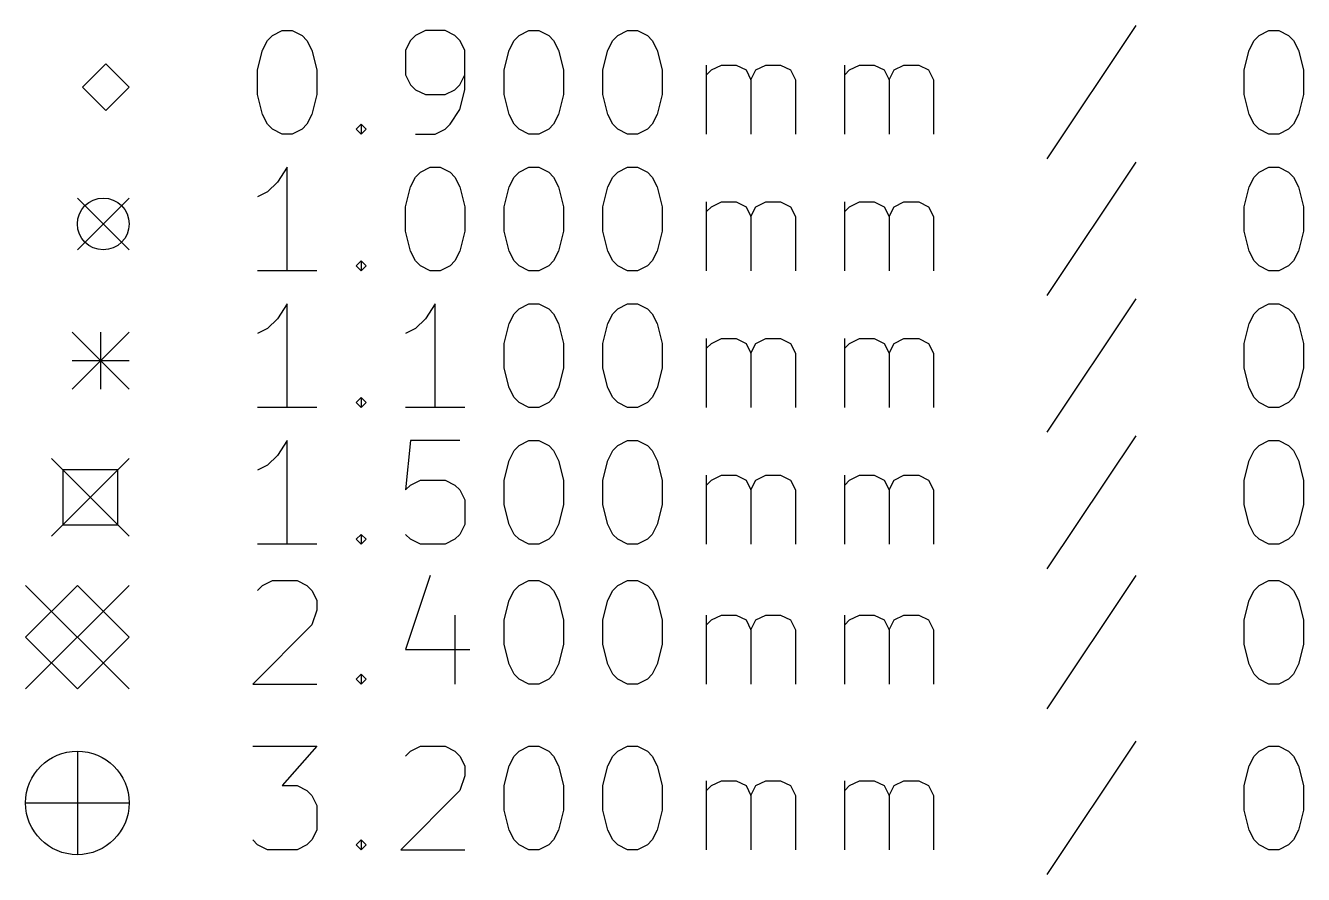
# Model space of a CAD drawing. Extents: x -2 to 100, y -33 to 100.
# Drawn here: x -2.1 to 22.57, y -32.24 to -15.84 of the extents above; entities that cross this region are included whole.
import ezdxf

# ---------------------------------------------------------------- set-up
doc = ezdxf.new("R2010")
doc.units = 0
doc.layers.add('BLACK', color=7, linetype='CONTINUOUS')

msp = doc.modelspace()

# ---------------------------------------------------------------- linework, layer by layer
at = {"layer": 'BLACK', "linetype": 'CONTINUOUS'}
for p, q in [((2.57143, -16.1302), (2.66667, -16.035)), ((2.66667, -16.035), (2.85714, -15.9398)), ((2.85714, -15.9398), (3.04762, -15.9398)), ((3.04762, -15.9398), (3.23809, -16.035)), ((3.23809, -16.035), (3.33333, -16.1302)), ((5.42857, -16.035), (5.33333, -16.1302)), ((5.61905, -15.9398), (5.42857, -16.035)), ((6, -15.9398), (5.61905, -15.9398)), ((6.19048, -16.035), (6, -15.9398)), ((6.28571, -16.1302), (6.19048, -16.035)), ((7.33333, -16.1302), (7.42857, -16.035)), ((7.42857, -16.035), (7.61905, -15.9398)), ((7.61905, -15.9398), (7.80952, -15.9398)), ((7.80952, -15.9398), (8, -16.035)), ((8, -16.035), (8.09524, -16.1302)), ((9.23809, -16.1302), (9.33333, -16.035)), ((9.33333, -16.035), (9.52381, -15.9398)), ((9.52381, -15.9398), (9.71429, -15.9398)), ((9.71429, -15.9398), (9.90476, -16.035)), ((9.90476, -16.035), (10, -16.1302)), ((19.3333, -15.8445), (17.619, -18.416)), ((21.619, -16.1302), (21.7143, -16.035)), ((21.7143, -16.035), (21.9048, -15.9398)), ((21.9048, -15.9398), (22.0952, -15.9398)), ((22.0952, -15.9398), (22.2857, -16.035)), ((22.2857, -16.035), (22.381, -16.1302)), ((2.47619, -16.3207), (2.57143, -16.1302)), ((3.33333, -16.1302), (3.42857, -16.3207)), ((5.33333, -16.1302), (5.23809, -16.3207)), ((6.38095, -16.3207), (6.28571, -16.1302)), ((7.23809, -16.3207), (7.33333, -16.1302)), ((8.09524, -16.1302), (8.19048, -16.3207)), ((9.14286, -16.3207), (9.23809, -16.1302)), ((10, -16.1302), (10.0952, -16.3207)), ((21.5238, -16.3207), (21.619, -16.1302)), ((22.381, -16.1302), (22.4762, -16.3207)), ((2.38095, -16.7017), (2.47619, -16.3207)), ((3.42857, -16.3207), (3.52381, -16.7017)), ((5.23809, -16.3207), (5.23809, -16.7969)), ((6.38095, -17.0826), (6.38095, -16.3207)), ((7.14286, -16.7017), (7.23809, -16.3207)), ((8.19048, -16.3207), (8.28571, -16.7017)), ((9.04762, -16.7017), (9.14286, -16.3207)), ((10.0952, -16.3207), (10.1905, -16.7017)), ((21.4286, -16.7017), (21.5238, -16.3207)), ((22.4762, -16.3207), (22.5714, -16.7017)), ((-0.55, -16.585), (-1, -17.035)), ((-0.1, -17.035), (-0.55, -16.585)), ((2.38095, -17.1779), (2.38095, -16.7017)), ((3.52381, -16.7017), (3.52381, -17.1779)), ((7.14286, -17.1779), (7.14286, -16.7017)), ((8.28571, -16.7017), (8.28571, -17.1779)), ((9.04762, -17.1779), (9.04762, -16.7017)), ((10.1905, -16.7017), (10.1905, -17.1779)), ((11.0476, -17.9398), (11.0476, -16.6064)), ((11.0476, -16.7969), (11.1429, -16.7017)), ((11.1429, -16.7017), (11.3333, -16.6064)), ((11.3333, -16.6064), (11.619, -16.6064)), ((11.619, -16.6064), (11.8095, -16.7017)), ((11.8095, -16.7017), (11.9048, -16.8921)), ((11.9048, -16.8921), (12, -16.7017)), ((12, -16.7017), (12.1905, -16.6064)), ((12.1905, -16.6064), (12.4762, -16.6064)), ((12.4762, -16.6064), (12.6667, -16.7017)), ((12.6667, -16.7017), (12.7619, -16.8921)), ((13.7143, -17.9398), (13.7143, -16.6064)), ((13.7143, -16.7969), (13.8095, -16.7017)), ((13.8095, -16.7017), (14, -16.6064)), ((14, -16.6064), (14.2857, -16.6064)), ((14.2857, -16.6064), (14.4762, -16.7017)), ((14.4762, -16.7017), (14.5714, -16.8921)), ((14.5714, -16.8921), (14.6667, -16.7017)), ((14.6667, -16.7017), (14.8571, -16.6064)), ((14.8571, -16.6064), (15.1429, -16.6064)), ((15.1429, -16.6064), (15.3333, -16.7017)), ((15.3333, -16.7017), (15.4286, -16.8921)), ((21.4286, -17.1779), (21.4286, -16.7017)), ((22.5714, -16.7017), (22.5714, -17.1779)), ((5.23809, -16.7969), (5.33333, -16.9874)), ((5.33333, -16.9874), (5.42857, -17.0826)), ((6.19048, -17.0826), (6.28571, -16.9874)), ((6.28571, -16.9874), (6.38095, -16.7969)), ((11.9048, -16.8921), (11.9048, -17.9398)), ((12.7619, -16.8921), (12.7619, -17.9398)), ((14.5714, -16.8921), (14.5714, -17.9398)), ((15.4286, -16.8921), (15.4286, -17.9398)), ((-1, -17.035), (-0.55, -17.485)), ((-0.55, -17.485), (-0.1, -17.035)), ((2.47619, -17.5588), (2.38095, -17.1779)), ((3.52381, -17.1779), (3.42857, -17.5588)), ((5.42857, -17.0826), (5.61905, -17.1779)), ((5.61905, -17.1779), (6, -17.1779)), ((6, -17.1779), (6.19048, -17.0826)), ((6.28571, -17.4636), (6.38095, -17.0826)), ((7.23809, -17.5588), (7.14286, -17.1779)), ((8.28571, -17.1779), (8.19048, -17.5588)), ((9.14286, -17.5588), (9.04762, -17.1779)), ((10.1905, -17.1779), (10.0952, -17.5588)), ((21.5238, -17.5588), (21.4286, -17.1779)), ((22.5714, -17.1779), (22.4762, -17.5588)), ((6.09524, -17.7493), (6.28571, -17.4636)), ((2.57143, -17.7493), (2.47619, -17.5588)), ((2.66667, -17.8445), (2.57143, -17.7493)), ((3.33333, -17.7493), (3.23809, -17.8445)), ((3.42857, -17.5588), (3.33333, -17.7493)), ((4.28571, -17.8445), (4.38095, -17.7493)), ((4.38095, -17.7493), (4.47619, -17.8445)), ((4.38095, -17.7493), (4.38095, -17.9398)), ((6, -17.8445), (6.09524, -17.7493)), ((7.33333, -17.7493), (7.23809, -17.5588)), ((7.42857, -17.8445), (7.33333, -17.7493)), ((8.09524, -17.7493), (8, -17.8445)), ((8.19048, -17.5588), (8.09524, -17.7493)), ((9.23809, -17.7493), (9.14286, -17.5588)), ((9.33333, -17.8445), (9.23809, -17.7493)), ((10, -17.7493), (9.90476, -17.8445)), ((10.0952, -17.5588), (10, -17.7493)), ((21.619, -17.7493), (21.5238, -17.5588)), ((21.7143, -17.8445), (21.619, -17.7493)), ((22.381, -17.7493), (22.2857, -17.8445)), ((22.4762, -17.5588), (22.381, -17.7493)), ((2.85714, -17.9398), (2.66667, -17.8445)), ((3.04762, -17.9398), (2.85714, -17.9398)), ((3.23809, -17.8445), (3.04762, -17.9398)), ((4.38095, -17.9398), (4.28571, -17.8445)), ((4.47619, -17.8445), (4.38095, -17.9398)), ((5.42857, -17.9398), (5.80952, -17.9398)), ((5.80952, -17.9398), (6, -17.8445)), ((7.61905, -17.9398), (7.42857, -17.8445)), ((7.80952, -17.9398), (7.61905, -17.9398)), ((8, -17.8445), (7.80952, -17.9398)), ((9.52381, -17.9398), (9.33333, -17.8445)), ((9.71429, -17.9398), (9.52381, -17.9398)), ((9.90476, -17.8445), (9.71429, -17.9398)), ((21.9048, -17.9398), (21.7143, -17.8445)), ((22.0952, -17.9398), (21.9048, -17.9398)), ((22.2857, -17.8445), (22.0952, -17.9398)), ((19.3333, -18.4845), (17.619, -21.056)), ((2.95238, -18.5798), (2.7619, -18.8655)), ((2.95238, -20.5798), (2.95238, -18.5798)), ((5.42857, -18.7702), (5.52381, -18.675)), ((5.52381, -18.675), (5.71428, -18.5798)), ((5.71428, -18.5798), (5.90476, -18.5798)), ((5.90476, -18.5798), (6.09524, -18.675)), ((6.09524, -18.675), (6.19048, -18.7702)), ((7.33333, -18.7702), (7.42857, -18.675)), ((7.42857, -18.675), (7.61905, -18.5798)), ((7.61905, -18.5798), (7.80952, -18.5798)), ((7.80952, -18.5798), (8, -18.675)), ((8, -18.675), (8.09524, -18.7702)), ((9.23809, -18.7702), (9.33333, -18.675)), ((9.33333, -18.675), (9.52381, -18.5798)), ((9.52381, -18.5798), (9.71429, -18.5798)), ((9.71429, -18.5798), (9.90476, -18.675)), ((9.90476, -18.675), (10, -18.7702)), ((21.619, -18.7702), (21.7143, -18.675)), ((21.7143, -18.675), (21.9048, -18.5798)), ((21.9048, -18.5798), (22.0952, -18.5798)), ((22.0952, -18.5798), (22.2857, -18.675)), ((22.2857, -18.675), (22.381, -18.7702)), ((2.7619, -18.8655), (2.57143, -19.056)), ((5.23809, -19.3417), (5.33333, -18.9607)), ((5.33333, -18.9607), (5.42857, -18.7702)), ((6.19048, -18.7702), (6.28571, -18.9607)), ((6.28571, -18.9607), (6.38095, -19.3417)), ((7.14286, -19.3417), (7.23809, -18.9607)), ((7.23809, -18.9607), (7.33333, -18.7702)), ((8.09524, -18.7702), (8.19048, -18.9607)), ((8.19048, -18.9607), (8.28571, -19.3417)), ((9.04762, -19.3417), (9.14286, -18.9607)), ((9.14286, -18.9607), (9.23809, -18.7702)), ((10, -18.7702), (10.0952, -18.9607)), ((10.0952, -18.9607), (10.1905, -19.3417)), ((21.4286, -19.3417), (21.5238, -18.9607)), ((21.5238, -18.9607), (21.619, -18.7702)), ((22.381, -18.7702), (22.4762, -18.9607)), ((22.4762, -18.9607), (22.5714, -19.3417)), ((-1.1, -19.175), (-0.1, -20.175)), ((-0.1, -19.175), (-1.1, -20.175)), ((2.57143, -19.056), (2.38095, -19.1512)), ((5.23809, -19.8179), (5.23809, -19.3417)), ((6.38095, -19.3417), (6.38095, -19.8179)), ((7.14286, -19.8179), (7.14286, -19.3417)), ((8.28571, -19.3417), (8.28571, -19.8179)), ((9.04762, -19.8179), (9.04762, -19.3417)), ((10.1905, -19.3417), (10.1905, -19.8179)), ((11.0476, -20.5798), (11.0476, -19.2464)), ((11.0476, -19.4369), (11.1429, -19.3417)), ((11.1429, -19.3417), (11.3333, -19.2464)), ((11.3333, -19.2464), (11.619, -19.2464)), ((11.619, -19.2464), (11.8095, -19.3417)), ((11.8095, -19.3417), (11.9048, -19.5321)), ((11.9048, -19.5321), (12, -19.3417)), ((12, -19.3417), (12.1905, -19.2464)), ((12.1905, -19.2464), (12.4762, -19.2464)), ((12.4762, -19.2464), (12.6667, -19.3417)), ((12.6667, -19.3417), (12.7619, -19.5321)), ((13.7143, -20.5798), (13.7143, -19.2464)), ((13.7143, -19.4369), (13.8095, -19.3417)), ((13.8095, -19.3417), (14, -19.2464)), ((14, -19.2464), (14.2857, -19.2464)), ((14.2857, -19.2464), (14.4762, -19.3417)), ((14.4762, -19.3417), (14.5714, -19.5321)), ((14.5714, -19.5321), (14.6667, -19.3417)), ((14.6667, -19.3417), (14.8571, -19.2464)), ((14.8571, -19.2464), (15.1429, -19.2464)), ((15.1429, -19.2464), (15.3333, -19.3417)), ((15.3333, -19.3417), (15.4286, -19.5321)), ((21.4286, -19.8179), (21.4286, -19.3417)), ((22.5714, -19.3417), (22.5714, -19.8179)), ((11.9048, -19.5321), (11.9048, -20.5798)), ((12.7619, -19.5321), (12.7619, -20.5798)), ((14.5714, -19.5321), (14.5714, -20.5798)), ((15.4286, -19.5321), (15.4286, -20.5798)), ((5.33333, -20.1988), (5.23809, -19.8179)), ((6.38095, -19.8179), (6.28571, -20.1988)), ((7.23809, -20.1988), (7.14286, -19.8179)), ((8.28571, -19.8179), (8.19048, -20.1988)), ((9.14286, -20.1988), (9.04762, -19.8179)), ((10.1905, -19.8179), (10.0952, -20.1988)), ((21.5238, -20.1988), (21.4286, -19.8179)), ((22.5714, -19.8179), (22.4762, -20.1988)), ((5.42857, -20.3893), (5.33333, -20.1988)), ((6.28571, -20.1988), (6.19048, -20.3893)), ((7.33333, -20.3893), (7.23809, -20.1988)), ((8.19048, -20.1988), (8.09524, -20.3893)), ((9.23809, -20.3893), (9.14286, -20.1988)), ((10.0952, -20.1988), (10, -20.3893)), ((21.619, -20.3893), (21.5238, -20.1988)), ((22.4762, -20.1988), (22.381, -20.3893)), ((4.28571, -20.4845), (4.38095, -20.3893)), ((4.38095, -20.3893), (4.47619, -20.4845)), ((4.38095, -20.3893), (4.38095, -20.5798)), ((5.52381, -20.4845), (5.42857, -20.3893)), ((6.19048, -20.3893), (6.09524, -20.4845)), ((7.42857, -20.4845), (7.33333, -20.3893)), ((8.09524, -20.3893), (8, -20.4845)), ((9.33333, -20.4845), (9.23809, -20.3893)), ((10, -20.3893), (9.90476, -20.4845)), ((21.7143, -20.4845), (21.619, -20.3893)), ((22.381, -20.3893), (22.2857, -20.4845)), ((3.52381, -20.5798), (2.38095, -20.5798)), ((4.38095, -20.5798), (4.28571, -20.4845)), ((4.47619, -20.4845), (4.38095, -20.5798)), ((5.71428, -20.5798), (5.52381, -20.4845)), ((5.90476, -20.5798), (5.71428, -20.5798)), ((6.09524, -20.4845), (5.90476, -20.5798)), ((7.61905, -20.5798), (7.42857, -20.4845)), ((7.80952, -20.5798), (7.61905, -20.5798)), ((8, -20.4845), (7.80952, -20.5798)), ((9.52381, -20.5798), (9.33333, -20.4845)), ((9.71429, -20.5798), (9.52381, -20.5798)), ((9.90476, -20.4845), (9.71429, -20.5798)), ((21.9048, -20.5798), (21.7143, -20.4845)), ((22.0952, -20.5798), (21.9048, -20.5798)), ((22.2857, -20.4845), (22.0952, -20.5798)), ((19.3333, -21.1245), (17.619, -23.696)), ((2.95238, -21.2198), (2.7619, -21.5055)), ((2.95238, -23.2198), (2.95238, -21.2198)), ((5.80952, -21.2198), (5.61905, -21.5055)), ((5.80952, -23.2198), (5.80952, -21.2198)), ((7.23809, -21.6007), (7.33333, -21.4102)), ((7.33333, -21.4102), (7.42857, -21.315)), ((7.42857, -21.315), (7.61905, -21.2198)), ((7.61905, -21.2198), (7.80952, -21.2198)), ((7.80952, -21.2198), (8, -21.315)), ((8, -21.315), (8.09524, -21.4102)), ((8.09524, -21.4102), (8.19048, -21.6007)), ((9.14286, -21.6007), (9.23809, -21.4102)), ((9.23809, -21.4102), (9.33333, -21.315)), ((9.33333, -21.315), (9.52381, -21.2198)), ((9.52381, -21.2198), (9.71429, -21.2198)), ((9.71429, -21.2198), (9.90476, -21.315)), ((9.90476, -21.315), (10, -21.4102)), ((10, -21.4102), (10.0952, -21.6007)), ((21.5238, -21.6007), (21.619, -21.4102)), ((21.619, -21.4102), (21.7143, -21.315)), ((21.7143, -21.315), (21.9048, -21.2198)), ((21.9048, -21.2198), (22.0952, -21.2198)), ((22.0952, -21.2198), (22.2857, -21.315)), ((22.2857, -21.315), (22.381, -21.4102)), ((22.381, -21.4102), (22.4762, -21.6007)), ((2.57143, -21.696), (2.38095, -21.7912)), ((2.7619, -21.5055), (2.57143, -21.696)), ((5.42857, -21.696), (5.23809, -21.7912)), ((5.61905, -21.5055), (5.42857, -21.696)), ((7.14286, -21.9817), (7.23809, -21.6007)), ((8.19048, -21.6007), (8.28571, -21.9817)), ((9.04762, -21.9817), (9.14286, -21.6007)), ((10.0952, -21.6007), (10.1905, -21.9817)), ((21.4286, -21.9817), (21.5238, -21.6007)), ((22.4762, -21.6007), (22.5714, -21.9817)), ((-1.2, -21.765), (-0.1, -22.865)), ((-0.1, -21.765), (-1.2, -22.865)), ((-0.65, -21.765), (-0.65, -22.865)), ((11.0476, -23.2198), (11.0476, -21.8864)), ((11.1429, -21.9817), (11.3333, -21.8864)), ((11.3333, -21.8864), (11.619, -21.8864)), ((11.619, -21.8864), (11.8095, -21.9817)), ((12, -21.9817), (12.1905, -21.8864)), ((12.1905, -21.8864), (12.4762, -21.8864)), ((12.4762, -21.8864), (12.6667, -21.9817)), ((13.7143, -23.2198), (13.7143, -21.8864)), ((13.8095, -21.9817), (14, -21.8864)), ((14, -21.8864), (14.2857, -21.8864)), ((14.2857, -21.8864), (14.4762, -21.9817)), ((14.6667, -21.9817), (14.8571, -21.8864)), ((14.8571, -21.8864), (15.1429, -21.8864)), ((15.1429, -21.8864), (15.3333, -21.9817)), ((7.14286, -22.4579), (7.14286, -21.9817)), ((8.28571, -21.9817), (8.28571, -22.4579)), ((9.04762, -22.4579), (9.04762, -21.9817)), ((10.1905, -21.9817), (10.1905, -22.4579)), ((11.0476, -22.0769), (11.1429, -21.9817)), ((11.8095, -21.9817), (11.9048, -22.1721)), ((11.9048, -22.1721), (12, -21.9817)), ((11.9048, -22.1721), (11.9048, -23.2198)), ((12.6667, -21.9817), (12.7619, -22.1721)), ((12.7619, -22.1721), (12.7619, -23.2198)), ((13.7143, -22.0769), (13.8095, -21.9817)), ((14.4762, -21.9817), (14.5714, -22.1721)), ((14.5714, -22.1721), (14.6667, -21.9817)), ((14.5714, -22.1721), (14.5714, -23.2198)), ((15.3333, -21.9817), (15.4286, -22.1721)), ((15.4286, -22.1721), (15.4286, -23.2198)), ((21.4286, -22.4579), (21.4286, -21.9817)), ((22.5714, -21.9817), (22.5714, -22.4579)), ((-1.2, -22.315), (-0.1, -22.315)), ((7.23809, -22.8388), (7.14286, -22.4579)), ((8.28571, -22.4579), (8.19048, -22.8388)), ((9.14286, -22.8388), (9.04762, -22.4579)), ((10.1905, -22.4579), (10.0952, -22.8388)), ((21.5238, -22.8388), (21.4286, -22.4579)), ((22.5714, -22.4579), (22.4762, -22.8388)), ((7.33333, -23.0293), (7.23809, -22.8388)), ((8.19048, -22.8388), (8.09524, -23.0293)), ((9.23809, -23.0293), (9.14286, -22.8388)), ((10.0952, -22.8388), (10, -23.0293)), ((21.619, -23.0293), (21.5238, -22.8388)), ((22.4762, -22.8388), (22.381, -23.0293)), ((4.28571, -23.1245), (4.38095, -23.0293)), ((4.38095, -23.2198), (4.28571, -23.1245)), ((4.38095, -23.0293), (4.47619, -23.1245)), ((4.38095, -23.0293), (4.38095, -23.2198)), ((4.47619, -23.1245), (4.38095, -23.2198)), ((7.42857, -23.1245), (7.33333, -23.0293)), ((7.61905, -23.2198), (7.42857, -23.1245)), ((8, -23.1245), (7.80952, -23.2198)), ((8.09524, -23.0293), (8, -23.1245)), ((9.33333, -23.1245), (9.23809, -23.0293)), ((9.52381, -23.2198), (9.33333, -23.1245)), ((9.90476, -23.1245), (9.71429, -23.2198)), ((10, -23.0293), (9.90476, -23.1245)), ((21.7143, -23.1245), (21.619, -23.0293)), ((21.9048, -23.2198), (21.7143, -23.1245)), ((22.2857, -23.1245), (22.0952, -23.2198)), ((22.381, -23.0293), (22.2857, -23.1245)), ((3.52381, -23.2198), (2.38095, -23.2198)), ((6.38095, -23.2198), (5.23809, -23.2198)), ((7.80952, -23.2198), (7.61905, -23.2198)), ((9.71429, -23.2198), (9.52381, -23.2198)), ((22.0952, -23.2198), (21.9048, -23.2198)), ((2.95238, -23.8598), (2.7619, -24.1455)), ((2.95238, -25.8598), (2.95238, -23.8598)), ((5.33333, -23.8598), (5.23809, -24.8121)), ((6.28571, -23.8598), (5.33333, -23.8598)), ((7.42857, -23.955), (7.61905, -23.8598)), ((7.61905, -23.8598), (7.80952, -23.8598)), ((7.80952, -23.8598), (8, -23.955)), ((9.33333, -23.955), (9.52381, -23.8598)), ((9.52381, -23.8598), (9.71429, -23.8598)), ((9.71429, -23.8598), (9.90476, -23.955)), ((19.3333, -23.7645), (17.619, -26.336)), ((21.7143, -23.955), (21.9048, -23.8598)), ((21.9048, -23.8598), (22.0952, -23.8598)), ((22.0952, -23.8598), (22.2857, -23.955)), ((2.7619, -24.1455), (2.57143, -24.336)), ((7.23809, -24.2407), (7.33333, -24.0502)), ((7.33333, -24.0502), (7.42857, -23.955)), ((8, -23.955), (8.09524, -24.0502)), ((8.09524, -24.0502), (8.19048, -24.2407)), ((9.14286, -24.2407), (9.23809, -24.0502)), ((9.23809, -24.0502), (9.33333, -23.955)), ((9.90476, -23.955), (10, -24.0502)), ((10, -24.0502), (10.0952, -24.2407)), ((21.5238, -24.2407), (21.619, -24.0502)), ((21.619, -24.0502), (21.7143, -23.955)), ((22.2857, -23.955), (22.381, -24.0502)), ((22.381, -24.0502), (22.4762, -24.2407)), ((-1.6, -24.205), (-0.1, -25.705)), ((-0.1, -24.205), (-1.6, -25.705)), ((2.57143, -24.336), (2.38095, -24.4312)), ((7.14286, -24.6217), (7.23809, -24.2407)), ((8.19048, -24.2407), (8.28571, -24.6217)), ((9.04762, -24.6217), (9.14286, -24.2407)), ((10.0952, -24.2407), (10.1905, -24.6217)), ((21.4286, -24.6217), (21.5238, -24.2407)), ((22.4762, -24.2407), (22.5714, -24.6217)), ((-0.31966, -24.4247), (-1.38033, -24.4247)), ((-1.38033, -24.4247), (-1.38033, -25.4853)), ((-0.31966, -25.4853), (-0.31966, -24.4247)), ((5.33333, -24.7169), (5.52381, -24.6217)), ((5.52381, -24.6217), (6, -24.6217)), ((6, -24.6217), (6.19048, -24.7169)), ((7.14286, -25.0979), (7.14286, -24.6217)), ((8.28571, -24.6217), (8.28571, -25.0979)), ((9.04762, -25.0979), (9.04762, -24.6217)), ((10.1905, -24.6217), (10.1905, -25.0979)), ((11.0476, -25.8598), (11.0476, -24.5264)), ((11.0476, -24.7169), (11.1429, -24.6217)), ((11.1429, -24.6217), (11.3333, -24.5264)), ((11.3333, -24.5264), (11.619, -24.5264)), ((11.619, -24.5264), (11.8095, -24.6217)), ((11.8095, -24.6217), (11.9048, -24.8121)), ((11.9048, -24.8121), (12, -24.6217)), ((12, -24.6217), (12.1905, -24.5264)), ((12.1905, -24.5264), (12.4762, -24.5264)), ((12.4762, -24.5264), (12.6667, -24.6217)), ((12.6667, -24.6217), (12.7619, -24.8121)), ((13.7143, -25.8598), (13.7143, -24.5264)), ((13.7143, -24.7169), (13.8095, -24.6217)), ((13.8095, -24.6217), (14, -24.5264)), ((14, -24.5264), (14.2857, -24.5264)), ((14.2857, -24.5264), (14.4762, -24.6217)), ((14.4762, -24.6217), (14.5714, -24.8121)), ((14.5714, -24.8121), (14.6667, -24.6217)), ((14.6667, -24.6217), (14.8571, -24.5264)), ((14.8571, -24.5264), (15.1429, -24.5264)), ((15.1429, -24.5264), (15.3333, -24.6217)), ((15.3333, -24.6217), (15.4286, -24.8121)), ((21.4286, -25.0979), (21.4286, -24.6217)), ((22.5714, -24.6217), (22.5714, -25.0979)), ((5.23809, -24.8121), (5.33333, -24.7169)), ((6.19048, -24.7169), (6.28571, -24.8121)), ((6.28571, -24.8121), (6.38095, -25.0026)), ((11.9048, -24.8121), (11.9048, -25.8598)), ((12.7619, -24.8121), (12.7619, -25.8598)), ((14.5714, -24.8121), (14.5714, -25.8598)), ((15.4286, -24.8121), (15.4286, -25.8598)), ((6.38095, -25.0026), (6.38095, -25.4788)), ((7.23809, -25.4788), (7.14286, -25.0979)), ((8.28571, -25.0979), (8.19048, -25.4788)), ((9.14286, -25.4788), (9.04762, -25.0979)), ((10.1905, -25.0979), (10.0952, -25.4788)), ((21.5238, -25.4788), (21.4286, -25.0979)), ((22.5714, -25.0979), (22.4762, -25.4788)), ((-1.38033, -25.4853), (-0.31966, -25.4853)), ((6.38095, -25.4788), (6.28571, -25.6693)), ((7.33333, -25.6693), (7.23809, -25.4788)), ((8.19048, -25.4788), (8.09524, -25.6693)), ((9.23809, -25.6693), (9.14286, -25.4788)), ((10.0952, -25.4788), (10, -25.6693)), ((21.619, -25.6693), (21.5238, -25.4788)), ((22.4762, -25.4788), (22.381, -25.6693)), ((3.52381, -25.8598), (2.38095, -25.8598)), ((4.28571, -25.7645), (4.38095, -25.6693)), ((4.38095, -25.8598), (4.28571, -25.7645)), ((4.38095, -25.6693), (4.47619, -25.7645)), ((4.38095, -25.6693), (4.38095, -25.8598)), ((4.47619, -25.7645), (4.38095, -25.8598)), ((5.33333, -25.7645), (5.23809, -25.6693)), ((5.52381, -25.8598), (5.33333, -25.7645)), ((6, -25.8598), (5.52381, -25.8598)), ((6.19048, -25.7645), (6, -25.8598)), ((6.28571, -25.6693), (6.19048, -25.7645)), ((7.42857, -25.7645), (7.33333, -25.6693)), ((7.61905, -25.8598), (7.42857, -25.7645)), ((7.80952, -25.8598), (7.61905, -25.8598)), ((8, -25.7645), (7.80952, -25.8598)), ((8.09524, -25.6693), (8, -25.7645)), ((9.33333, -25.7645), (9.23809, -25.6693)), ((9.52381, -25.8598), (9.33333, -25.7645)), ((9.71429, -25.8598), (9.52381, -25.8598)), ((9.90476, -25.7645), (9.71429, -25.8598)), ((10, -25.6693), (9.90476, -25.7645)), ((21.7143, -25.7645), (21.619, -25.6693)), ((21.9048, -25.8598), (21.7143, -25.7645)), ((22.0952, -25.8598), (21.9048, -25.8598)), ((22.2857, -25.7645), (22.0952, -25.8598)), ((22.381, -25.6693), (22.2857, -25.7645)), ((2.47619, -26.655), (2.66667, -26.5598)), ((2.66667, -26.5598), (3.14286, -26.5598)), ((3.14286, -26.5598), (3.33333, -26.655)), ((5.71428, -26.4645), (5.23809, -27.8931)), ((7.42857, -26.655), (7.61905, -26.5598)), ((7.61905, -26.5598), (7.80952, -26.5598)), ((7.80952, -26.5598), (8, -26.655)), ((9.33333, -26.655), (9.52381, -26.5598)), ((9.52381, -26.5598), (9.71429, -26.5598)), ((9.71429, -26.5598), (9.90476, -26.655)), ((19.3333, -26.4645), (17.619, -29.036)), ((21.7143, -26.655), (21.9048, -26.5598)), ((21.9048, -26.5598), (22.0952, -26.5598)), ((22.0952, -26.5598), (22.2857, -26.655)), ((-2.1, -26.655), (-0.1, -28.655)), ((-0.1, -26.655), (-2.1, -28.655)), ((-1.1, -26.655), (-2.1, -27.655)), ((-0.1, -27.655), (-1.1, -26.655)), ((2.38095, -26.7502), (2.47619, -26.655)), ((3.33333, -26.655), (3.42857, -26.7502)), ((3.42857, -26.7502), (3.52381, -26.9407)), ((7.23809, -26.9407), (7.33333, -26.7502)), ((7.33333, -26.7502), (7.42857, -26.655)), ((8, -26.655), (8.09524, -26.7502)), ((8.09524, -26.7502), (8.19048, -26.9407)), ((9.14286, -26.9407), (9.23809, -26.7502)), ((9.23809, -26.7502), (9.33333, -26.655)), ((9.90476, -26.655), (10, -26.7502)), ((10, -26.7502), (10.0952, -26.9407)), ((21.5238, -26.9407), (21.619, -26.7502)), ((21.619, -26.7502), (21.7143, -26.655)), ((22.2857, -26.655), (22.381, -26.7502)), ((22.381, -26.7502), (22.4762, -26.9407)), ((3.52381, -27.1312), (3.42857, -27.4169)), ((3.52381, -26.9407), (3.52381, -27.1312)), ((7.14286, -27.3217), (7.23809, -26.9407)), ((8.19048, -26.9407), (8.28571, -27.3217)), ((9.04762, -27.3217), (9.14286, -26.9407)), ((10.0952, -26.9407), (10.1905, -27.3217)), ((21.4286, -27.3217), (21.5238, -26.9407)), ((22.4762, -26.9407), (22.5714, -27.3217)), ((6.19048, -27.2264), (6.19048, -28.5598)), ((7.14286, -27.7979), (7.14286, -27.3217)), ((8.28571, -27.3217), (8.28571, -27.7979)), ((9.04762, -27.7979), (9.04762, -27.3217)), ((10.1905, -27.3217), (10.1905, -27.7979)), ((11.0476, -28.5598), (11.0476, -27.2264)), ((11.0476, -27.4169), (11.1429, -27.3217)), ((11.1429, -27.3217), (11.3333, -27.2264)), ((11.3333, -27.2264), (11.619, -27.2264)), ((11.619, -27.2264), (11.8095, -27.3217)), ((11.8095, -27.3217), (11.9048, -27.5121)), ((11.9048, -27.5121), (12, -27.3217)), ((12, -27.3217), (12.1905, -27.2264)), ((12.1905, -27.2264), (12.4762, -27.2264)), ((12.4762, -27.2264), (12.6667, -27.3217)), ((12.6667, -27.3217), (12.7619, -27.5121)), ((13.7143, -28.5598), (13.7143, -27.2264)), ((13.7143, -27.4169), (13.8095, -27.3217)), ((13.8095, -27.3217), (14, -27.2264)), ((14, -27.2264), (14.2857, -27.2264)), ((14.2857, -27.2264), (14.4762, -27.3217)), ((14.4762, -27.3217), (14.5714, -27.5121)), ((14.5714, -27.5121), (14.6667, -27.3217)), ((14.6667, -27.3217), (14.8571, -27.2264)), ((14.8571, -27.2264), (15.1429, -27.2264)), ((15.1429, -27.2264), (15.3333, -27.3217)), ((15.3333, -27.3217), (15.4286, -27.5121)), ((21.4286, -27.7979), (21.4286, -27.3217)), ((22.5714, -27.3217), (22.5714, -27.7979)), ((3.42857, -27.4169), (2.28571, -28.5598)), ((11.9048, -27.5121), (11.9048, -28.5598)), ((12.7619, -27.5121), (12.7619, -28.5598)), ((14.5714, -27.5121), (14.5714, -28.5598)), ((15.4286, -27.5121), (15.4286, -28.5598)), ((-2.1, -27.655), (-1.1, -28.655)), ((-1.1, -28.655), (-0.1, -27.655)), ((7.23809, -28.1788), (7.14286, -27.7979)), ((8.28571, -27.7979), (8.19048, -28.1788)), ((9.14286, -28.1788), (9.04762, -27.7979)), ((10.1905, -27.7979), (10.0952, -28.1788)), ((21.5238, -28.1788), (21.4286, -27.7979)), ((22.5714, -27.7979), (22.4762, -28.1788)), ((5.23809, -27.8931), (6.47619, -27.8931)), ((4.28571, -28.4645), (4.38095, -28.3693)), ((4.38095, -28.3693), (4.47619, -28.4645)), ((4.38095, -28.3693), (4.38095, -28.5598)), ((7.33333, -28.3693), (7.23809, -28.1788)), ((7.42857, -28.4645), (7.33333, -28.3693)), ((8.09524, -28.3693), (8, -28.4645)), ((8.19048, -28.1788), (8.09524, -28.3693)), ((9.23809, -28.3693), (9.14286, -28.1788)), ((9.33333, -28.4645), (9.23809, -28.3693)), ((10, -28.3693), (9.90476, -28.4645)), ((10.0952, -28.1788), (10, -28.3693)), ((21.619, -28.3693), (21.5238, -28.1788)), ((21.7143, -28.4645), (21.619, -28.3693)), ((22.381, -28.3693), (22.2857, -28.4645)), ((22.4762, -28.1788), (22.381, -28.3693)), ((2.28571, -28.5598), (3.52381, -28.5598)), ((4.38095, -28.5598), (4.28571, -28.4645)), ((4.47619, -28.4645), (4.38095, -28.5598)), ((7.61905, -28.5598), (7.42857, -28.4645)), ((7.80952, -28.5598), (7.61905, -28.5598)), ((8, -28.4645), (7.80952, -28.5598)), ((9.52381, -28.5598), (9.33333, -28.4645)), ((9.71429, -28.5598), (9.52381, -28.5598)), ((9.90476, -28.4645), (9.71429, -28.5598)), ((21.9048, -28.5598), (21.7143, -28.4645)), ((22.0952, -28.5598), (21.9048, -28.5598)), ((22.2857, -28.4645), (22.0952, -28.5598)), ((2.28571, -29.7598), (3.52381, -29.7598)), ((3.52381, -29.7598), (2.85714, -30.5217)), ((5.33333, -29.855), (5.52381, -29.7598)), ((5.52381, -29.7598), (6, -29.7598)), ((6, -29.7598), (6.19048, -29.855)), ((7.42857, -29.855), (7.61905, -29.7598)), ((7.61905, -29.7598), (7.80952, -29.7598)), ((7.80952, -29.7598), (8, -29.855)), ((9.33333, -29.855), (9.52381, -29.7598)), ((9.52381, -29.7598), (9.71429, -29.7598)), ((9.71429, -29.7598), (9.90476, -29.855)), ((19.3333, -29.6645), (17.619, -32.236)), ((21.7143, -29.855), (21.9048, -29.7598)), ((21.9048, -29.7598), (22.0952, -29.7598)), ((22.0952, -29.7598), (22.2857, -29.855)), ((-1.1, -29.855), (-1.1, -31.855)), ((5.23809, -29.9502), (5.33333, -29.855)), ((6.19048, -29.855), (6.28571, -29.9502)), ((6.28571, -29.9502), (6.38095, -30.1407)), ((7.23809, -30.1407), (7.33333, -29.9502)), ((7.33333, -29.9502), (7.42857, -29.855)), ((8, -29.855), (8.09524, -29.9502)), ((8.09524, -29.9502), (8.19048, -30.1407)), ((9.14286, -30.1407), (9.23809, -29.9502)), ((9.23809, -29.9502), (9.33333, -29.855)), ((9.90476, -29.855), (10, -29.9502)), ((10, -29.9502), (10.0952, -30.1407)), ((21.5238, -30.1407), (21.619, -29.9502)), ((21.619, -29.9502), (21.7143, -29.855)), ((22.2857, -29.855), (22.381, -29.9502)), ((22.381, -29.9502), (22.4762, -30.1407)), ((6.38095, -30.3312), (6.28571, -30.6169)), ((6.38095, -30.1407), (6.38095, -30.3312)), ((7.14286, -30.5217), (7.23809, -30.1407)), ((8.19048, -30.1407), (8.28571, -30.5217)), ((9.04762, -30.5217), (9.14286, -30.1407)), ((10.0952, -30.1407), (10.1905, -30.5217)), ((21.4286, -30.5217), (21.5238, -30.1407)), ((22.4762, -30.1407), (22.5714, -30.5217)), ((2.85714, -30.5217), (3.14286, -30.5217)), ((3.14286, -30.5217), (3.33333, -30.6169)), ((7.14286, -30.9979), (7.14286, -30.5217)), ((8.28571, -30.5217), (8.28571, -30.9979)), ((9.04762, -30.9979), (9.04762, -30.5217)), ((10.1905, -30.5217), (10.1905, -30.9979)), ((11.0476, -31.7598), (11.0476, -30.4264)), ((11.0476, -30.6169), (11.1429, -30.5217)), ((11.1429, -30.5217), (11.3333, -30.4264)), ((11.3333, -30.4264), (11.619, -30.4264)), ((11.619, -30.4264), (11.8095, -30.5217)), ((11.8095, -30.5217), (11.9048, -30.7121)), ((11.9048, -30.7121), (12, -30.5217)), ((12, -30.5217), (12.1905, -30.4264)), ((12.1905, -30.4264), (12.4762, -30.4264)), ((12.4762, -30.4264), (12.6667, -30.5217)), ((12.6667, -30.5217), (12.7619, -30.7121)), ((13.7143, -31.7598), (13.7143, -30.4264)), ((13.7143, -30.6169), (13.8095, -30.5217)), ((13.8095, -30.5217), (14, -30.4264)), ((14, -30.4264), (14.2857, -30.4264)), ((14.2857, -30.4264), (14.4762, -30.5217)), ((14.4762, -30.5217), (14.5714, -30.7121)), ((14.5714, -30.7121), (14.6667, -30.5217)), ((14.6667, -30.5217), (14.8571, -30.4264)), ((14.8571, -30.4264), (15.1429, -30.4264)), ((15.1429, -30.4264), (15.3333, -30.5217)), ((15.3333, -30.5217), (15.4286, -30.7121)), ((21.4286, -30.9979), (21.4286, -30.5217)), ((22.5714, -30.5217), (22.5714, -30.9979)), ((3.33333, -30.6169), (3.42857, -30.7121)), ((3.42857, -30.7121), (3.52381, -30.9026)), ((6.28571, -30.6169), (5.14286, -31.7598)), ((11.9048, -30.7121), (11.9048, -31.7598)), ((12.7619, -30.7121), (12.7619, -31.7598)), ((14.5714, -30.7121), (14.5714, -31.7598)), ((15.4286, -30.7121), (15.4286, -31.7598)), ((-2.1, -30.855), (-0.1, -30.855)), ((3.52381, -30.9026), (3.52381, -31.3788)), ((7.23809, -31.3788), (7.14286, -30.9979)), ((8.28571, -30.9979), (8.19048, -31.3788)), ((9.14286, -31.3788), (9.04762, -30.9979)), ((10.1905, -30.9979), (10.0952, -31.3788)), ((21.5238, -31.3788), (21.4286, -30.9979)), ((22.5714, -30.9979), (22.4762, -31.3788)), ((2.38095, -31.6645), (2.28571, -31.5693)), ((3.42857, -31.5693), (3.33333, -31.6645)), ((3.52381, -31.3788), (3.42857, -31.5693)), ((4.28571, -31.6645), (4.38095, -31.5693)), ((4.38095, -31.5693), (4.47619, -31.6645)), ((4.38095, -31.5693), (4.38095, -31.7598)), ((7.33333, -31.5693), (7.23809, -31.3788)), ((7.42857, -31.6645), (7.33333, -31.5693)), ((8.09524, -31.5693), (8, -31.6645)), ((8.19048, -31.3788), (8.09524, -31.5693)), ((9.23809, -31.5693), (9.14286, -31.3788)), ((9.33333, -31.6645), (9.23809, -31.5693)), ((10, -31.5693), (9.90476, -31.6645)), ((10.0952, -31.3788), (10, -31.5693)), ((21.619, -31.5693), (21.5238, -31.3788)), ((21.7143, -31.6645), (21.619, -31.5693)), ((22.381, -31.5693), (22.2857, -31.6645)), ((22.4762, -31.3788), (22.381, -31.5693)), ((2.57143, -31.7598), (2.38095, -31.6645)), ((3.14286, -31.7598), (2.57143, -31.7598)), ((3.33333, -31.6645), (3.14286, -31.7598)), ((4.38095, -31.7598), (4.28571, -31.6645)), ((4.47619, -31.6645), (4.38095, -31.7598)), ((5.14286, -31.7598), (6.38095, -31.7598)), ((7.61905, -31.7598), (7.42857, -31.6645)), ((7.80952, -31.7598), (7.61905, -31.7598)), ((8, -31.6645), (7.80952, -31.7598)), ((9.52381, -31.7598), (9.33333, -31.6645)), ((9.71429, -31.7598), (9.52381, -31.7598)), ((9.90476, -31.6645), (9.71429, -31.7598)), ((21.9048, -31.7598), (21.7143, -31.6645)), ((22.0952, -31.7598), (21.9048, -31.7598)), ((22.2857, -31.6645), (22.0952, -31.7598))]:
    msp.add_line(p, q, dxfattribs=at)
at = {"layer": 'BLACK'}
for centre, radius in [((-0.6, -19.675), 0.5), ((-1.1, -30.855), 1)]:
    msp.add_circle(centre, radius, dxfattribs=at)

doc.saveas('drawing.dxf')
